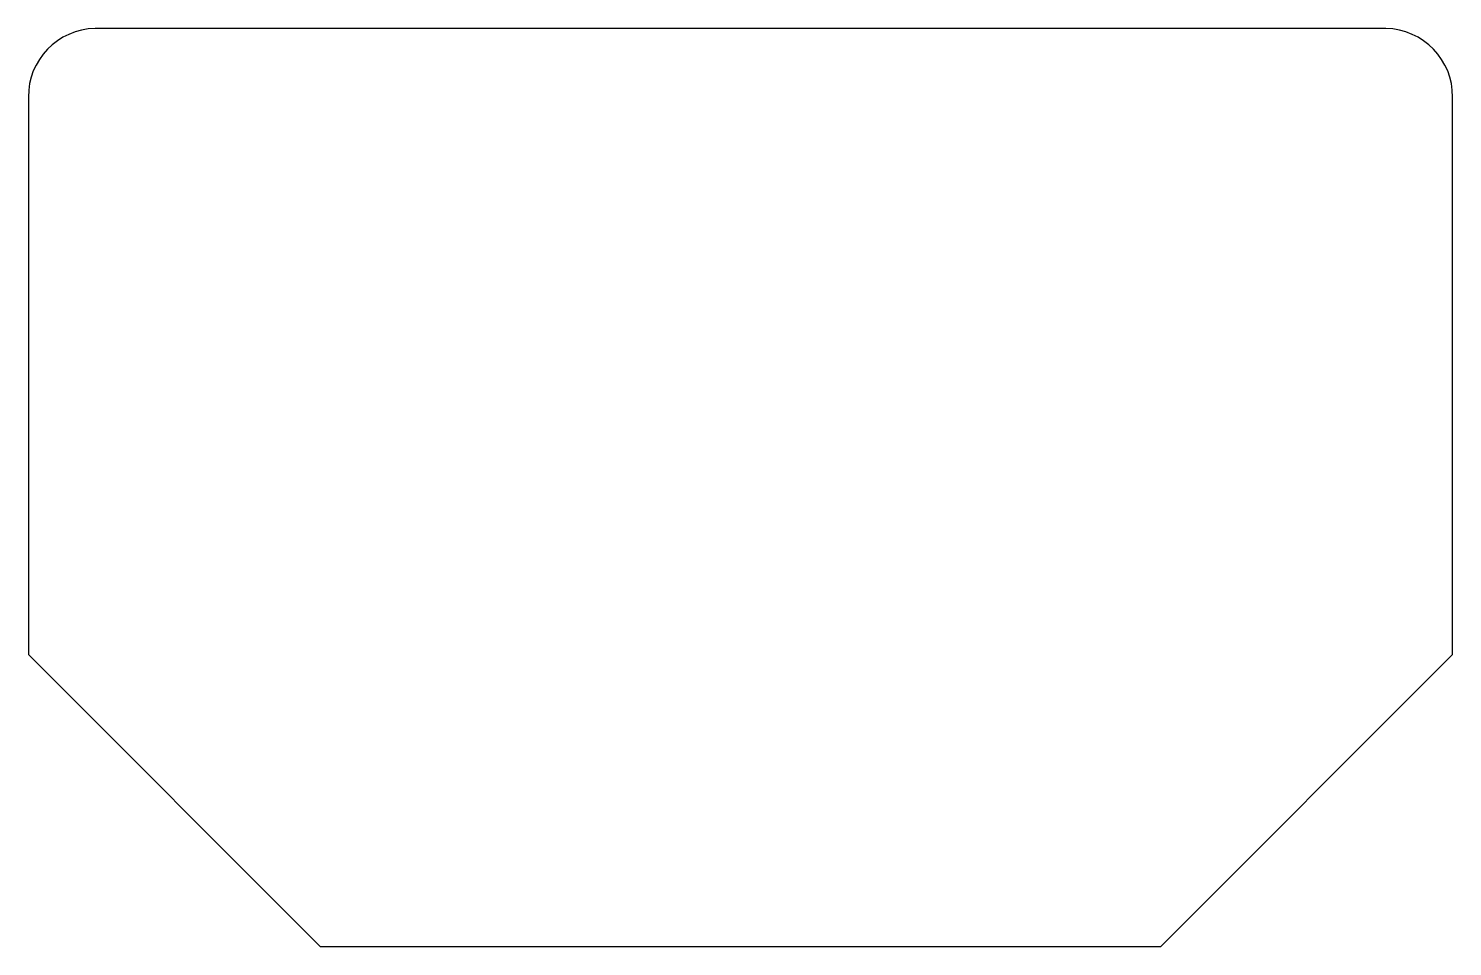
# Model space of a CAD drawing. Extents: x -75 to 75, y -86 to 10.
import ezdxf

# ---------------------------------------------------------------- set-up
doc = ezdxf.new("R2010")
doc.units = 0
doc.layers.add('KeepOutLayer', color=7, linetype='CONTINUOUS')

msp = doc.modelspace()

# ---------------------------------------------------------------- linework, layer by layer
at = {"layer": 'KeepOutLayer', "color": 6}
msp.add_lwpolyline([(67.97471, 10.16172), (-0.000292, 10.16172), (-67.975292, 10.16172), (-68.706685, 10.110818), (-69.415568, 9.988883), (-70.098411, 9.799679), (-70.751683, 9.546975), (-71.371856, 9.234537), (-71.9554, 8.866132), (-72.498784, 8.445526), (-72.998479, 7.976486), (-73.450955, 7.46278), (-73.852683, 6.908173), (-74.200132, 6.316432), (-74.489773, 5.691325), (-74.718076, 5.036617), (-74.881512, 4.356077), (-74.976549, 3.653469), (-74.99966, 2.932562), (-75.000189, -55.74829), (-44.263167, -86.48528), (-0.000292, -86.48528), (44.262688, -86.48528), (74.999689, -55.74829), (74.999159, 2.932562), (74.97604, 3.653469), (74.880995, 4.356077), (74.717553, 5.036617), (74.489244, 5.691325), (74.199598, 6.316432), (73.852145, 6.908173), (73.450414, 7.46278), (72.997935, 7.976486), (72.498238, 8.445526), (71.954852, 8.866132), (71.371307, 9.234537), (70.751134, 9.546975), (70.097861, 9.799679), (69.415018, 9.988883), (68.706135, 10.110818), (67.974742, 10.16172)], close=True, dxfattribs=at)

doc.saveas('drawing.dxf')
